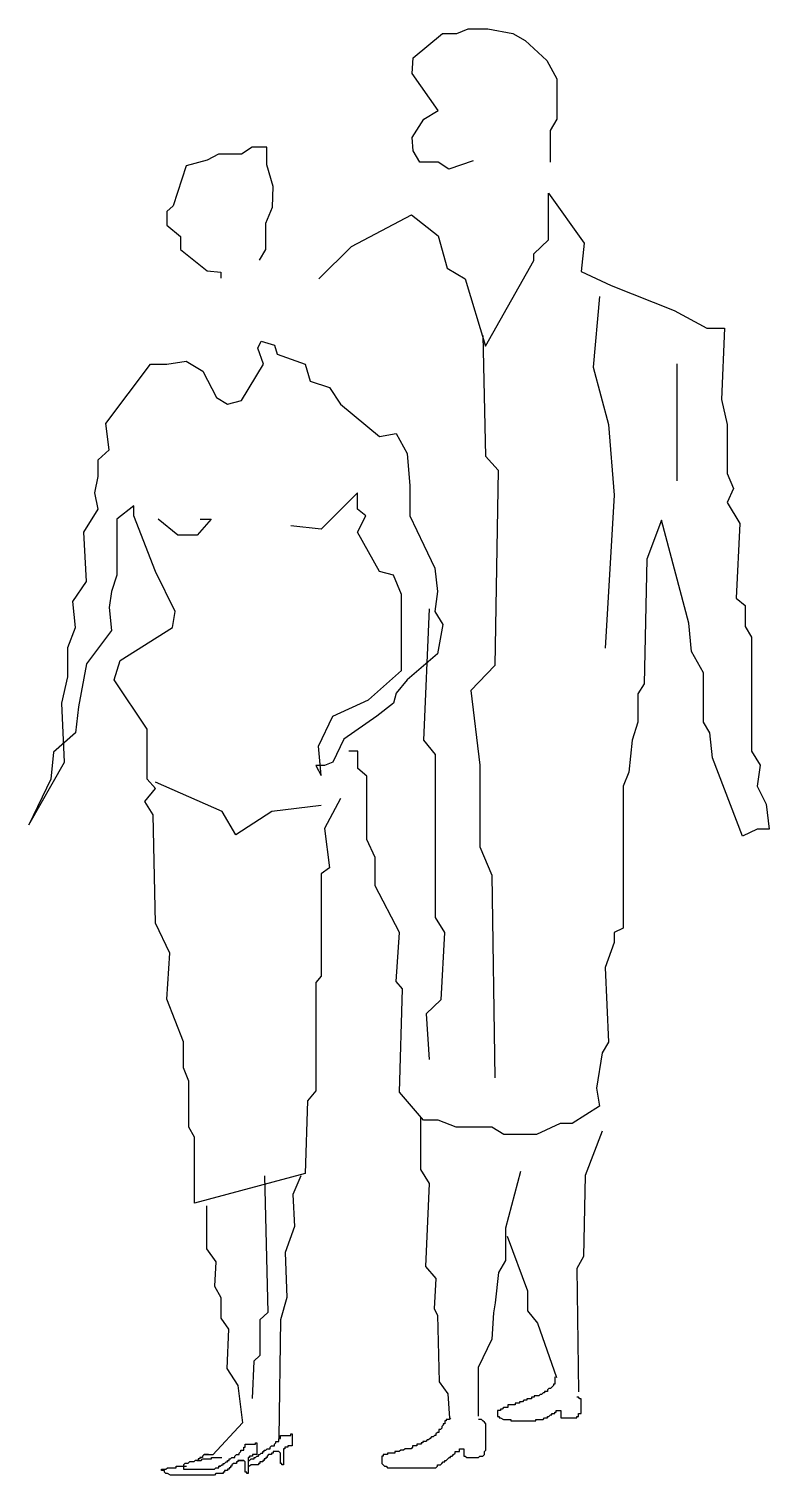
# Model space of a CAD drawing. Extents: x -0.38 to 0.49, y 0 to 1.69.
import ezdxf

# ---------------------------------------------------------------- set-up
doc = ezdxf.new("R2010")
doc.units = 0
doc.header["$LTSCALE"] = 100
doc.header["$MEASUREMENT"] = 0
doc.layers.add('P-PESSOA', color=2, linetype='CONTINUOUS')

msp = doc.modelspace()

# ---------------------------------------------------------------- linework, layer by layer
at = {"layer": 'P-PESSOA', "linetype": 'CONTINUOUS'}
for p, q in [((-0.0581, 0.351), (-0.0672, 0.3291)), ((-0.0672, 0.3291), (-0.0654, 0.2919)), ((-0.0654, 0.2919), (-0.0764, 0.2612)), ((-0.0764, 0.2612), (-0.0746, 0.2087)), ((-0.0746, 0.2087), (-0.082, 0.1824)), ((-0.082, 0.1824), (-0.0838, 0.0445))]:
    msp.add_line(p, q, dxfattribs=at)
for points in [[(0.1436, 1.5384), (0.1152, 1.529), (0.1026, 1.5369), (0.0814, 1.5369), (0.0735, 1.5503), (0.0721, 1.566), (0.086, 1.5873), (0.1026, 1.5975), (0.0721, 1.6409), (0.0735, 1.659), (0.1079, 1.6874), (0.1244, 1.6874), (0.1377, 1.6929), (0.1608, 1.6929), (0.19, 1.6874), (0.2045, 1.6795), (0.2297, 1.6559), (0.2416, 1.6346), (0.2416, 1.5873), (0.2337, 1.5739), (0.2337, 1.5369)], [(-0.1065, 1.4224), (-0.0991, 1.4348), (-0.0991, 1.4655), (-0.0912, 1.4844), (-0.0905, 1.5085), (-0.0979, 1.5341), (-0.0979, 1.5545), (-0.1151, 1.5545), (-0.1273, 1.5465), (-0.1543, 1.5465), (-0.1678, 1.5392), (-0.1923, 1.5326), (-0.2076, 1.4859), (-0.215, 1.4793), (-0.215, 1.4633), (-0.199, 1.4501), (-0.199, 1.4348), (-0.1678, 1.41), (-0.1518, 1.4085), (-0.1518, 1.4012)], [(-0.0371, 1.4005), (0.0013, 1.4383), (0.0715, 1.4754), (0.1026, 1.4509), (0.1132, 1.4131), (0.1344, 1.4005), (0.1582, 1.3217), (0.2145, 1.4218), (0.2145, 1.4297), (0.2317, 1.4462), (0.2317, 1.5006), (0.2734, 1.4423), (0.2701, 1.4092), (0.3052, 1.3926), (0.3787, 1.3634), (0.4171, 1.343), (0.4376, 1.343), (0.4343, 1.2594), (0.4409, 1.2302), (0.4409, 1.1727), (0.4482, 1.1554), (0.4409, 1.1388), (0.4555, 1.1144), (0.4515, 1.0269), (0.4621, 1.0182), (0.4621, 0.9938), (0.4694, 0.9812), (0.4694, 0.848), (0.4793, 0.8314), (0.476, 0.807), (0.4866, 0.7857), (0.4899, 0.7565), (0.476, 0.7565), (0.4588, 0.7486), (0.4237, 0.8401), (0.4204, 0.8692), (0.4131, 0.8818), (0.4131, 0.9394), (0.3992, 0.9646), (0.3959, 0.9977), (0.3641, 1.1183), (0.3469, 1.0726), (0.3436, 0.9268), (0.3363, 0.915), (0.3363, 0.8818), (0.3297, 0.8606), (0.3257, 0.8235), (0.3191, 0.807), (0.3191, 0.6407), (0.3085, 0.6359), (0.3085, 0.6241), (0.2979, 0.5949), (0.3019, 0.5074), (0.2946, 0.4948), (0.288, 0.4538), (0.2913, 0.4326), (0.2595, 0.4121), (0.2456, 0.4121), (0.2178, 0.3995), (0.1794, 0.3995), (0.1655, 0.4081), (0.1238, 0.4081), (0.1026, 0.416), (0.0854, 0.416), (0.0576, 0.4491), (0.0609, 0.5697), (0.0536, 0.5784), (0.0576, 0.6359), (0.0291, 0.6903), (0.0291, 0.7234), (0.0192, 0.7447), (0.0192, 0.8188), (0.0086, 0.8275), (0.0086, 0.848), (-0.002, 0.848)], [(0.2913, 1.38), (0.284, 1.2972), (0.3019, 1.2302), (0.3085, 1.1475), (0.2979, 0.9686)], [(-0.0115, 0.7926), (-0.0305, 0.7575), (-0.0243, 0.7115), (-0.0341, 0.7043), (-0.0341, 0.5846), (-0.0403, 0.5773), (-0.0403, 0.4503), (-0.0501, 0.4386), (-0.0531, 0.3539), (-0.1825, 0.3189), (-0.1825, 0.3963), (-0.1892, 0.4079), (-0.1892, 0.4619), (-0.1954, 0.4773), (-0.1954, 0.5079), (-0.215, 0.5576), (-0.2113, 0.6116), (-0.2279, 0.6466), (-0.2309, 0.7736), (-0.2407, 0.7889), (-0.2279, 0.8042), (-0.2377, 0.8152), (-0.2377, 0.8736), (-0.2763, 0.9312), (-0.2695, 0.9539), (-0.2082, 0.9925), (-0.2052, 1.0115), (-0.2279, 1.0582), (-0.2536, 1.1232), (-0.2536, 1.1348), (-0.2732, 1.1195), (-0.2732, 1.0538), (-0.2794, 1.0349), (-0.2824, 1.0159), (-0.2794, 0.9889), (-0.3088, 0.9502), (-0.318, 0.8998), (-0.3217, 0.8692), (-0.3474, 0.8466), (-0.3505, 0.8152), (-0.3762, 0.7619), (-0.3345, 0.8349), (-0.3376, 0.9042), (-0.3308, 0.9349), (-0.3308, 0.9692), (-0.3217, 0.9925), (-0.3247, 1.0232), (-0.3088, 1.0465), (-0.3118, 1.1042), (-0.2953, 1.1312), (-0.299, 1.1502), (-0.2953, 1.1692), (-0.2953, 1.1889), (-0.2824, 1.2005), (-0.2861, 1.2312), (-0.234, 1.3005), (-0.215, 1.3005), (-0.1923, 1.3042), (-0.1727, 1.2925), (-0.1567, 1.2618), (-0.1439, 1.2538), (-0.1273, 1.2582), (-0.1016, 1.3005), (-0.1083, 1.3195), (-0.1046, 1.3275), (-0.0887, 1.3231), (-0.0856, 1.3122), (-0.0531, 1.3005), (-0.047, 1.2808), (-0.0243, 1.2735), (-0.0115, 1.2538), (0.0339, 1.2159), (0.0535, 1.2195), (0.0664, 1.1962), (0.0695, 1.1582), (0.0695, 1.1232), (0.086, 1.0889), (0.0989, 1.0619), (0.1019, 1.0349), (0.0989, 1.0115), (0.1081, 0.9962), (0.1019, 0.9619), (0.0664, 0.9312), (0.0535, 0.9159), (0.0505, 0.9042), (0.0308, 0.8889), (-0.0078, 0.8619), (-0.0207, 0.8349), (-0.0305, 0.8312), (-0.0403, 0.8312), (-0.0341, 0.8196), (-0.0372, 0.8539), (-0.0207, 0.8889), (0.021, 0.9079), (0.0596, 0.9422), (0.0596, 1.0312), (0.0505, 1.0538), (0.0339, 1.0582), (0.0082, 1.1042), (0.018, 1.1232), (0.0082, 1.1312), (0.0082, 1.1502), (-0.0341, 1.1078), (-0.0697, 1.1115)], [(0.1549, 1.3343), (0.1582, 1.1932), (0.1728, 1.1766), (0.1688, 0.9481), (0.141, 0.9189), (0.1516, 0.8314), (0.1516, 0.736), (0.1655, 0.7029), (0.1688, 0.4657)], [(0.382, 1.3012), (0.382, 1.164)], [(-0.1758, 1.1195), (-0.1629, 1.1195), (-0.1794, 1.1005), (-0.2021, 1.1005), (-0.2248, 1.1195)], [(0.092, 1.0143), (0.0854, 0.8606), (0.0993, 0.844), (0.0993, 0.6533), (0.1099, 0.6359), (0.1059, 0.5571), (0.0887, 0.5406), (0.092, 0.487)], [(-0.0341, 0.7845), (-0.0918, 0.7772), (-0.1341, 0.7502), (-0.15, 0.7772), (-0.2279, 0.8115)], [(0.0821, 0.42), (0.0821, 0.3585), (0.092, 0.3419), (0.088, 0.245), (0.0999, 0.2308), (0.098, 0.1953), (0.1019, 0.1882), (0.1039, 0.1102), (0.1138, 0.096), (0.1158, 0.0676)], [(0.2946, 0.4034), (0.2747, 0.3514), (0.2727, 0.2568), (0.2648, 0.2426), (0.2668, 0.0984)], [(0.1992, 0.3561), (0.1814, 0.2899), (0.1814, 0.2521), (0.1734, 0.2379), (0.1695, 0.2024), (0.1675, 0.1906), (0.1655, 0.1598), (0.1496, 0.1267), (0.1496, 0.07)], [(-0.1004, 0.351), (-0.0967, 0.1912), (-0.1059, 0.1824), (-0.1059, 0.1408), (-0.1132, 0.1343), (-0.1151, 0.0905)], [(-0.1684, 0.316), (-0.1684, 0.2656), (-0.1574, 0.2503), (-0.1592, 0.2218), (-0.1518, 0.2087), (-0.1518, 0.1846), (-0.1426, 0.1715), (-0.1445, 0.1255), (-0.1316, 0.1058), (-0.1261, 0.062), (-0.161, 0.0248), (-0.1721, 0.0248)], [(0.1834, 0.2804), (0.2072, 0.2166), (0.2072, 0.193), (0.2191, 0.1788), (0.241, 0.1149)], [(0.2392, 0.1159), (0.2392, 0.1073), (0.2375, 0.1073), (0.2375, 0.1056), (0.2358, 0.1039), (0.2341, 0.1022), (0.2323, 0.1022), (0.2306, 0.1005), (0.2306, 0.0987), (0.2272, 0.0987), (0.2272, 0.097), (0.2255, 0.097), (0.2237, 0.0953), (0.222, 0.0953), (0.2203, 0.0936), (0.2152, 0.0936), (0.2152, 0.0919), (0.2117, 0.0919), (0.2117, 0.0902), (0.2066, 0.0902), (0.2066, 0.0884), (0.2031, 0.0884), (0.2014, 0.0867), (0.198, 0.0867), (0.198, 0.085), (0.1928, 0.085), (0.1928, 0.0833), (0.1843, 0.0833), (0.1843, 0.0799), (0.1791, 0.0799), (0.1774, 0.0781), (0.1757, 0.0781), (0.1757, 0.0764), (0.1722, 0.0764), (0.1722, 0.0696), (0.1739, 0.0696), (0.1739, 0.0679), (0.1757, 0.0679), (0.1791, 0.0661), (0.1877, 0.0661), (0.1877, 0.0644), (0.2169, 0.0644), (0.2169, 0.0661), (0.2255, 0.0661), (0.2272, 0.0679), (0.2306, 0.0679), (0.2306, 0.0696), (0.2323, 0.0696), (0.2341, 0.0713), (0.2358, 0.0713), (0.2358, 0.073), (0.2392, 0.073), (0.2392, 0.0747), (0.2409, 0.0747), (0.2409, 0.0764), (0.2461, 0.0764), (0.2461, 0.0679), (0.265, 0.0679), (0.265, 0.0696), (0.2667, 0.0696), (0.2667, 0.073), (0.2701, 0.073), (0.2701, 0.0902), (0.2684, 0.0902), (0.2667, 0.0919), (0.265, 0.0919)], [(0.1173, 0.0679), (0.1156, 0.0661), (0.1121, 0.0661), (0.1121, 0.0644), (0.1104, 0.0644), (0.1104, 0.061), (0.1087, 0.061), (0.1087, 0.0593), (0.107, 0.0576), (0.107, 0.0558), (0.1053, 0.0541), (0.1035, 0.0541), (0.1035, 0.0507), (0.1018, 0.0507), (0.1001, 0.049), (0.1001, 0.0473), (0.0984, 0.0473), (0.0967, 0.0455), (0.095, 0.0455), (0.0932, 0.0438), (0.0915, 0.0421), (0.0898, 0.0421), (0.0881, 0.0404), (0.0846, 0.0404), (0.0846, 0.0387), (0.0829, 0.0387), (0.0829, 0.037), (0.0778, 0.037), (0.0778, 0.0352), (0.0726, 0.0352), (0.0726, 0.0335), (0.0709, 0.0318), (0.064, 0.0318), (0.0623, 0.0301), (0.0589, 0.0301), (0.0572, 0.0284), (0.052, 0.0284), (0.052, 0.0267), (0.0434, 0.0267), (0.0434, 0.0249), (0.0383, 0.0249), (0.0383, 0.0232), (0.0366, 0.0232), (0.0366, 0.0146), (0.0383, 0.0129), (0.04, 0.0112), (0.0417, 0.0112), (0.0434, 0.0095), (0.1001, 0.0095), (0.1018, 0.0112), (0.1018, 0.0129), (0.1053, 0.0129), (0.107, 0.0146), (0.1087, 0.0164), (0.1104, 0.0164), (0.1104, 0.0181), (0.1121, 0.0181), (0.1138, 0.0198), (0.1156, 0.0215), (0.1173, 0.0215), (0.1173, 0.0232), (0.119, 0.0232), (0.1207, 0.0249), (0.1224, 0.0267), (0.1224, 0.0284), (0.1276, 0.0284), (0.1276, 0.0318), (0.1327, 0.0318), (0.1327, 0.0232), (0.1344, 0.0232), (0.1362, 0.0215), (0.1499, 0.0215), (0.1516, 0.0232), (0.1551, 0.0232), (0.1568, 0.0249), (0.1568, 0.0284), (0.1585, 0.0301), (0.1585, 0.061), (0.1568, 0.0627), (0.1551, 0.0644), (0.1533, 0.0661), (0.1499, 0.0661)], [(-0.1661, 0.0249), (-0.1712, 0.0249), (-0.1729, 0.0232), (-0.1729, 0.0215), (-0.1764, 0.0215), (-0.1764, 0.0198), (-0.1781, 0.0198), (-0.1781, 0.0181), (-0.1815, 0.0181), (-0.1833, 0.0164), (-0.1884, 0.0164), (-0.1901, 0.0146), (-0.1936, 0.0146), (-0.1953, 0.0129), (-0.1953, 0.0078), (-0.1592, 0.0078), (-0.1575, 0.0095), (-0.1541, 0.0095), (-0.1541, 0.0112), (-0.1523, 0.0112), (-0.1506, 0.0129), (-0.1489, 0.0129), (-0.1489, 0.0146), (-0.1472, 0.0146), (-0.1455, 0.0164), (-0.1438, 0.0164), (-0.1438, 0.0181), (-0.142, 0.0181), (-0.142, 0.0198), (-0.1403, 0.0198), (-0.1386, 0.0215), (-0.1352, 0.0215), (-0.1352, 0.0232), (-0.1335, 0.0249), (-0.13, 0.0249), (-0.13, 0.0267), (-0.1283, 0.0284), (-0.1283, 0.0301), (-0.1249, 0.0301), (-0.1249, 0.0335), (-0.1231, 0.0335), (-0.1231, 0.037), (-0.1111, 0.037), (-0.1111, 0.0387), (-0.1094, 0.0387), (-0.1094, 0.0249), (-0.1146, 0.0249), (-0.1146, 0.0232), (-0.118, 0.0232), (-0.118, 0.0215), (-0.1197, 0.0215), (-0.1197, 0.0026), (-0.1214, 0.0026), (-0.1214, 0.0044), (-0.1231, 0.0044), (-0.1231, 0.0164), (-0.1249, 0.0181), (-0.1317, 0.0181), (-0.1317, 0.0164), (-0.1335, 0.0164), (-0.1335, 0.0146), (-0.1369, 0.0146), (-0.1386, 0.0129), (-0.1386, 0.0112), (-0.1403, 0.0112), (-0.1403, 0.0095), (-0.142, 0.0095), (-0.142, 0.0078), (-0.1438, 0.0078), (-0.1438, 0.0061), (-0.1472, 0.0061), (-0.1472, 0.0044), (-0.1489, 0.0044), (-0.1489, 0.0026), (-0.1575, 0.0026), (-0.1592, 0.0009), (-0.2107, 0.0009), (-0.2142, 0.0026), (-0.2159, 0.0026), (-0.2176, 0.0044), (-0.2176, 0.0061), (-0.221, 0.0061), (-0.221, 0.0078), (-0.2159, 0.0078), (-0.2142, 0.0095), (-0.2039, 0.0095), (-0.2039, 0.0112), (-0.1918, 0.0112)], [(-0.1197, 0.0181), (-0.118, 0.0181), (-0.1163, 0.0198), (-0.1128, 0.0198), (-0.1128, 0.0215), (-0.1111, 0.0215), (-0.1094, 0.0232), (-0.1077, 0.0232), (-0.1077, 0.0249), (-0.106, 0.0249), (-0.1043, 0.0267), (-0.1025, 0.0267), (-0.1025, 0.0284), (-0.1008, 0.0284), (-0.1008, 0.0301), (-0.0991, 0.0301), (-0.0974, 0.0318), (-0.094, 0.0318), (-0.094, 0.0335), (-0.0922, 0.0352), (-0.0888, 0.0352), (-0.0888, 0.037), (-0.0871, 0.0387), (-0.0871, 0.0404), (-0.0836, 0.0404), (-0.0836, 0.0438), (-0.0819, 0.0438), (-0.0819, 0.0473), (-0.0699, 0.0473), (-0.0699, 0.049), (-0.0682, 0.049), (-0.0682, 0.0352), (-0.0733, 0.0352), (-0.0733, 0.0335), (-0.0768, 0.0335), (-0.0768, 0.0318), (-0.0785, 0.0318), (-0.0785, 0.0129), (-0.0802, 0.0129), (-0.0802, 0.0146), (-0.0819, 0.0146), (-0.0819, 0.0267), (-0.0836, 0.0284), (-0.0905, 0.0284), (-0.0905, 0.0267), (-0.0922, 0.0267), (-0.0922, 0.0249), (-0.0957, 0.0249), (-0.0974, 0.0232), (-0.0974, 0.0215), (-0.0991, 0.0215), (-0.0991, 0.0198), (-0.1008, 0.0198), (-0.1008, 0.0181), (-0.1025, 0.0181), (-0.1025, 0.0164), (-0.106, 0.0164), (-0.106, 0.0146), (-0.1077, 0.0146), (-0.1077, 0.0129), (-0.1163, 0.0129), (-0.118, 0.0112), (-0.1197, 0.0112)], [(-0.1798, 0.0181), (-0.1747, 0.0181), (-0.1729, 0.0198), (-0.1626, 0.0198), (-0.1626, 0.0215), (-0.1506, 0.0215)], [(-0.1317, 0.0181), (-0.1249, 0.0181)], [(-0.1523, 0.0112), (-0.1541, 0.0112)], [(-0.1386, 0.0112), (-0.1403, 0.0112)]]:
    msp.add_lwpolyline(points, dxfattribs=at)

doc.saveas('drawing.dxf')
